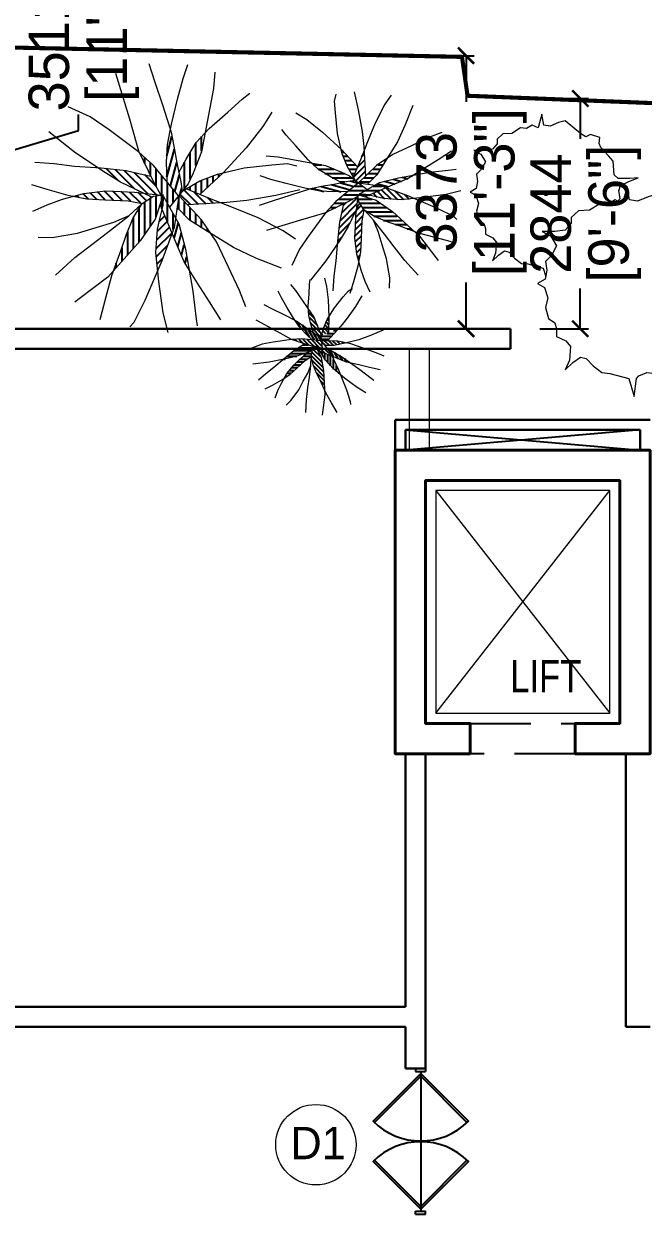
# Model space of a CAD drawing. Header units: millimetres. Extents: x 221017 to 6120115, y -1189702 to 83047459.
# Drawn here: x 3156429 to 3164084, y 64256 to 78960 of the extents above; entities that cross this region are included whole.
import ezdxf

# ---------------------------------------------------------------- set-up
doc = ezdxf.new("R2010")
doc.units = ezdxf.units.MM
doc.header["$LTSCALE"] = 150
doc.header["$MEASUREMENT"] = 0
doc.header["$PDMODE"] = 35
doc.header["$PDSIZE"] = -20
for name, pattern in [('BORDER', [1.75, 0.5, -0.25, 0.5, -0.25, 0, -0.25]), ('DASHED2', [0.375, 0.25, -0.125]), ('HIDDEN', [0.375, 0.25, -0.125]), ('HIDDEN2', [0.1875, 0.125, -0.0625])]:
    doc.linetypes.add(name, pattern=pattern)
doc.layers.get('0').update_dxf_attribs({"linetype": 'CONTINUOUS', "lineweight": 9})
doc.layers.get('DEFPOINTS').update_dxf_attribs({"linetype": 'HIDDEN'})
for name, color, linetype in [('1', 7, 'CONTINUOUS'), ('Above', 63, 'DASHED2'), ('door', 131, 'CONTINUOUS'), ('GLASS PLAN', 160, 'CONTINUOUS'), ('LOW WALL', 40, 'CONTINUOUS'), ('Propoerty Line', 3, 'BORDER'), ('TEXT', 7, 'CONTINUOUS')]:
    doc.layers.add(name, color=color, linetype=linetype)
for name, color, linetype, lineweight in [('DIM', 7, 'CONTINUOUS', 13), ('Door Window Schedule', 173, 'CONTINUOUS', 9), ('illustr-TREE', 113, 'CONTINUOUS', 5), ('line', 251, 'CONTINUOUS', 15), ('new column', 203, 'CONTINUOUS', 40), ('WALL', 7, 'CONTINUOUS', 30)]:
    doc.layers.add(name, color=color, linetype=linetype, lineweight=lineweight)
doc.layers.add('landscape', color=7, linetype='CONTINUOUS', lineweight=18, true_color=0x050505)
doc.styles.get("Standard").update_dxf_attribs({"font": 'GOTHIC.TTF', "width": 0.8})
doc.styles.add('Text Layout', font='GOTHIC.TTF')
doc.dimstyles.new('scale 50mm NEW', dxfattribs={"dimscale": 0, "dimtxt": 500, "dimasz": 200, "dimexe": 100, "dimexo": 100, "dimgap": 100, "dimtad": 0, "dimdec": 0, "dimzin": 1, "dimdsep": 46, "dimtxsty": 'Text Layout', "dimblk": 'ARCHTICK', "dimcen": 0.09, "dimclrd": 256, "dimclre": 256, "dimadec": 0, "dimazin": 0, "dimtfac": 1, "dimtdec": 0, "dimtmove": 1, "dimatfit": 0, "dimfxl": 0, "dimtolj": 1, "dimtzin": 0, "dimarcsym": 0})
pattern_1 = [(225, (231.67938, -468.48623), (0.19887378, -0.19887378), [])]
pattern_2 = [(75, (-634.61243, -298.57266), (-0.36222218, 0.09705714), [])]
pattern_3 = [(90, (-634.61243, -298.57266), (-0.375, 6e-17), [])]
pattern_4 = [(180, (-112.36044, -335.96927), (-3e-17, -0.1875), [])]
pattern_5 = [(135, (-112.36044, -335.96927), (-0.13258252, -0.13258252), [])]
pattern_6 = [(120, (-112.36044, -335.96927), (-0.16237976, -0.09375), [])]
pattern_7 = [(135, (-634.61243, -298.57266), (-0.26516504, -0.26516504), [])]
pattern_8 = [(165, (231.67938, -468.48623), (-0.07279286, -0.27166664), [])]
pattern_9 = [(180, (231.67938, -468.48623), (-1e-16, -0.28125), [])]

# ---------------------------------------------------------------- blocks, each defined once
blk = doc.blocks.new('D72')
at = {"layer": 'door'}
for p, q in [((0, 4.85), (1.5, 4.85)), ((0, -0.15), (0, 4.85)), ((0, 0.37), (0, 4.48)), ((1.5, -0.15), (1.5, 4.85)), ((1.5, 0.94), (1.5, 0.94)), ((2.5, 2.43), (3.44, 2.43)), ((69.5, 2.43), (68.56, 2.43)), ((70.5, 0.94), (70.5, 4.85)), ((72, 4.85), (70.5, 4.85)), ((70.5, -0.15), (70.5, 0.94)), ((70.5, 0.94), (70.5, 0.94)), ((72, -0.15), (72, 4.85)), ((72, 0.37), (72, 4.48)), ((0, -0.15), (1.5, -0.15)), ((72, -0.15), (70.5, -0.15))]:
    blk.add_line(p, q, dxfattribs=at)
at = {"layer": 'door', "linetype": 'HIDDEN2', "ltscale": 10}
blk.add_line((1.5, 2.43), (70.5, 2.43), dxfattribs=at)
at = {"layer": 'door', "ltscale": 10}
for points in [[(26.71, 25.31, 0.007036), (26.06, 25.98), (2.5, 2.43), (3.16, 1.76)], [(45.29, 25.31, -0.007036), (45.94, 25.98), (69.5, 2.43), (68.84, 1.76)], [(26.71, -20.46, -0.007036), (26.06, -21.13), (2.5, 2.43), (3.16, 3.09)], [(45.29, -20.46, 0.007036), (45.94, -21.13), (69.5, 2.43), (68.84, 3.09)]]:
    blk.add_lwpolyline(points, format="xyb", close=True, dxfattribs=at)
for centre, start, end in [((2.5, 2.43), 315, 45), ((69.5, 2.43), 135, 225)]:
    blk.add_arc(centre, 33.31, start, end, dxfattribs=at)
blk = doc.blocks.new('TREE_016')
at = {"layer": 'illustr-TREE'}
for p, q in [((-11407.8, 14147.4), (-11411.5, 14133.9)), ((-11406, 14136.8), (-11407.8, 14147.4)), ((-11384.9, 14140.9), (-11391.4, 14139.2)), ((-11369.8, 14128.6), (-11384.9, 14140.9)), ((-11446.3, 14128), (-11452.2, 14122.8)), ((-11437.6, 14128.6), (-11446.3, 14128)), ((-11428.9, 14133.9), (-11437.6, 14128.6)), ((-11422.9, 14133.3), (-11428.9, 14133.9)), ((-11417.4, 14136.8), (-11422.9, 14133.3)), ((-11411.5, 14133.9), (-11417.4, 14136.8)), ((-11399.6, 14135.7), (-11406, 14136.8)), ((-11391.4, 14139.2), (-11399.6, 14135.7)), ((-11364.3, 14125.1), (-11369.8, 14128.6)), ((-11452.2, 14118.1), (-11456.8, 14112.8)), ((-11452.2, 14122.8), (-11452.2, 14118.1)), ((-11359.8, 14127.5), (-11364.3, 14125.1)), ((-11350.6, 14124.5), (-11359.8, 14127.5)), ((-11351.1, 14118.6), (-11350.6, 14124.5)), ((-11349.7, 14114.5), (-11351.1, 14118.6)), ((-11475.1, 14111.6), (-11468.3, 14108.1)), ((-11465.1, 14111.6), (-11475.1, 14111.6)), ((-11468.3, 14108.1), (-11463.7, 14100.5)), ((-11456.8, 14112.8), (-11465.1, 14111.6)), ((-11341.9, 14106.3), (-11349.7, 14114.5)), ((-11337.3, 14101), (-11341.9, 14106.3)), ((-11467.8, 14092.8), (-11472.4, 14088.1)), ((-11463.7, 14100.5), (-11467.8, 14092.8)), ((-11336.4, 14087.5), (-11337.3, 14101)), ((-11471.5, 14081.1), (-11472.8, 14074.1)), ((-11472.4, 14088.1), (-11471.5, 14081.1)), ((-11332.3, 14084), (-11336.4, 14087.5)), ((-11320.9, 14084), (-11332.3, 14084)), ((-11330, 14077), (-11321.8, 14081.1)), ((-11321.8, 14081.1), (-11312.6, 14084.6)), ((-11312.6, 14084.6), (-11320.9, 14084)), ((-11472.8, 14074.1), (-11478.8, 14070.5)), ((-11478.8, 14070.5), (-11473.3, 14067.6)), ((-11403.7, 14069.4), (-11405.1, 14067.6)), ((-11402.3, 14067.6), (-11403.7, 14069.4)), ((-11331.8, 14071.7), (-11330, 14077)), ((-11330.5, 14064.1), (-11331.8, 14071.7)), ((-11323.5, 14076.2), (-11328.1, 14059.3)), ((-11321.2, 14063), (-11323.5, 14076.2)), ((-11239.2, 14070.3), (-11244.7, 14067)), ((-11235.5, 14069.9), (-11239.2, 14070.3)), ((-11232.1, 14072.1), (-11235.5, 14069.9)), ((-11228.4, 14070.3), (-11232.1, 14072.1)), ((-11226.1, 14078.7), (-11228.4, 14070.3)), ((-11224.9, 14072.1), (-11226.1, 14078.7)), ((-11220.9, 14071.4), (-11224.9, 14072.1)), ((-11215.8, 14073.6), (-11220.9, 14071.4)), ((-11211.8, 14074.7), (-11215.8, 14073.6)), ((-11202.3, 14067), (-11211.8, 14074.7)), ((-11473.3, 14067.6), (-11470.5, 14059.4)), ((-11470.5, 14059.4), (-11472.4, 14051.8)), ((-11405.1, 14067.6), (-11402.3, 14067.6)), ((-11349.8, 14059.3), (-11360.7, 14052.7)), ((-11342.4, 14058.6), (-11349.8, 14059.3)), ((-11335.5, 14063), (-11342.4, 14058.6)), ((-11328.1, 14059.3), (-11335.5, 14063)), ((-11333.1, 14061.2), (-11330.5, 14064.1)), ((-11313.2, 14061.5), (-11321.2, 14063)), ((-11302.9, 14065.9), (-11313.2, 14061.5)), ((-11294.9, 14068.1), (-11302.9, 14065.9)), ((-11276, 14052.7), (-11294.9, 14068.1)), ((-11253.8, 14060.4), (-11256.7, 14057.1)), ((-11250.1, 14066.6), (-11253.8, 14063.3)), ((-11253.8, 14063.3), (-11253.8, 14060.4)), ((-11244.7, 14067), (-11250.1, 14066.6)), ((-11198.9, 14064.8), (-11202.3, 14067)), ((-11196, 14066.2), (-11198.9, 14064.8)), ((-11190.3, 14064.4), (-11196, 14066.2)), ((-11190.6, 14060.7), (-11190.3, 14064.4)), ((-11189.8, 14058.2), (-11190.6, 14060.7)), ((-11184.9, 14053), (-11189.8, 14058.2)), ((-11472.4, 14051.8), (-11470.1, 14042.9)), ((-11371.6, 14052), (-11379, 14045.4)), ((-11379, 14045.4), (-11379, 14039.5)), ((-11360.7, 14052.7), (-11371.6, 14052)), ((-11269.1, 14048.3), (-11276, 14052.7)), ((-11263.4, 14051.3), (-11269.1, 14048.3)), ((-11268.1, 14056.3), (-11263.9, 14054.1)), ((-11261.8, 14056.3), (-11268.1, 14056.3)), ((-11263.9, 14054.1), (-11261.7, 14050.5)), ((-11252, 14047.6), (-11263.4, 14051.3)), ((-11256.7, 14057.1), (-11261.8, 14056.3)), ((-11252.5, 14040.3), (-11252, 14047.6)), ((-11182, 14049.7), (-11184.9, 14053)), ((-11181.5, 14041.3), (-11182, 14049.7)), ((-11470.1, 14042.9), (-11465.1, 14039.4)), ((-11465.1, 14039.4), (-11463.7, 14034.7)), ((-11463.7, 14034.7), (-11463.7, 14028.9)), ((-11379, 14039.5), (-11384.7, 14032.9)), ((-11250.8, 14035.1), (-11252.5, 14040.3)), ((-11241.1, 14024.8), (-11250.8, 14035.1)), ((-11178.9, 14039.1), (-11181.5, 14041.3)), ((-11171.7, 14039.1), (-11178.9, 14039.1)), ((-11178.6, 14031.4), (-11177.5, 14034.7)), ((-11177.5, 14034.7), (-11172.3, 14037.3)), ((-11172.3, 14037.3), (-11166.6, 14039.5)), ((-11166.6, 14039.5), (-11171.7, 14039.1)), ((-11463.7, 14028.9), (-11456.4, 14025.3)), ((-11456.4, 14025.3), (-11452.7, 14020.6)), ((-11407.6, 14031.5), (-11399, 14027)), ((-11395, 14031.5), (-11407.6, 14031.5)), ((-11399, 14027), (-11393.3, 14017.5)), ((-11384.7, 14032.9), (-11395, 14031.5)), ((-11235.4, 14018.2), (-11241.1, 14024.8)), ((-11223.5, 14029.9), (-11224.4, 14028.8)), ((-11224.4, 14028.8), (-11222.7, 14028.8)), ((-11222.7, 14028.8), (-11223.5, 14029.9)), ((-11180.9, 14015.3), (-11179.7, 14024.4)), ((-11179.7, 14024.4), (-11177.7, 14026.6)), ((-11177.7, 14026.6), (-11178.6, 14031.4)), ((-11452.7, 14020.6), (-11453.6, 14010.1)), ((-11450.9, 14008.3), (-11444.9, 14012.4)), ((-11444.9, 14012.4), (-11440.3, 14011.3)), ((-11440.3, 14011.3), (-11434.8, 14005.4)), ((-11393.3, 14017.5), (-11398.5, 14008)), ((-11234.2, 14001.4), (-11235.4, 14018.2)), ((-11182.3, 14009.4), (-11180.6, 14012.7)), ((-11179.5, 14013.4), (-11180.9, 14015.3)), ((-11180.6, 14012.7), (-11179.5, 14013.4)), ((-11453.6, 14010.1), (-11456.8, 14002.5)), ((-11456.8, 14002.5), (-11450.9, 14008.3)), ((-11434.8, 14005.4), (-11428, 14000.1)), ((-11428, 14000.1), (-11421.6, 13999.5)), ((-11421.6, 13999.5), (-11406.5, 13995.4)), ((-11398.5, 14008), (-11404.2, 14002.1)), ((-11404.2, 14002.1), (-11403, 13993.3)), ((-11229.1, 13997), (-11234.2, 14001.4)), ((-11194.9, 13995.1), (-11190.6, 13999.1)), ((-11190.6, 13999.1), (-11190.3, 14002.1)), ((-11190.3, 14002.1), (-11188.9, 14002.8)), ((-11188.9, 14002.8), (-11183.7, 14001.7)), ((-11188, 14006.8), (-11183.7, 14007.6)), ((-11183.7, 14001.7), (-11188, 14006.8)), ((-11183.7, 14007.6), (-11182.3, 14009.4)), ((-11406.5, 13995.4), (-11404, 13987)), ((-11403, 13993.3), (-11404.7, 13984.5)), ((-11214.8, 13997), (-11229.1, 13997)), ((-11228.5, 13981.6), (-11226.2, 13988.2)), ((-11226.2, 13988.2), (-11215.9, 13993.3)), ((-11220.4, 13985.2), (-11216.4, 13986.7)), ((-11216.4, 13986.7), (-11212.1, 13986.3)), ((-11215.9, 13993.3), (-11204.5, 13997.7)), ((-11204.5, 13997.7), (-11214.8, 13997)), ((-11212.1, 13986.3), (-11205.8, 13988.1)), ((-11205.8, 13988.1), (-11202.1, 13991.1)), ((-11202.1, 13991.1), (-11197.2, 13991.8)), ((-11197.2, 13991.8), (-11194.9, 13995.1)), ((-11404.7, 13984.5), (-11412.2, 13980.1)), ((-11412.2, 13980.1), (-11405.3, 13976.4)), ((-11405.3, 13976.4), (-11401.9, 13966.2)), ((-11226.8, 13972), (-11228.5, 13981.6)), ((-11227.5, 13984.3), (-11225.2, 13983.7)), ((-11225.2, 13983.7), (-11222.7, 13974.9)), ((-11222.7, 13974.9), (-11221.5, 13983.7)), ((-11221.5, 13983.7), (-11220.4, 13985.2)), ((-11401.9, 13966.2), (-11404.2, 13956.6)), ((-11233.1, 13949.3), (-11230.8, 13967.6)), ((-11230.8, 13967.6), (-11226.8, 13972)), ((-11404.2, 13956.6), (-11401.3, 13945.6)), ((-11401.3, 13945.6), (-11395, 13941.2)), ((-11395, 13941.2), (-11393.3, 13935.4)), ((-11236, 13937.6), (-11232.5, 13944.2)), ((-11230.2, 13945.6), (-11233.1, 13949.3)), ((-11232.5, 13944.2), (-11230.2, 13945.6)), ((-11393.3, 13935.4), (-11393.3, 13928)), ((-11393.3, 13928), (-11384.1, 13923.6)), ((-11247.4, 13932.4), (-11238.8, 13933.9)), ((-11238.8, 13922.2), (-11247.4, 13932.4)), ((-11238.8, 13933.9), (-11236, 13937.6)), ((-11384.1, 13923.6), (-11379.6, 13917.8)), ((-11379.6, 13917.8), (-11380.7, 13904.5)), ((-11261.1, 13908.9), (-11252.5, 13917)), ((-11252.5, 13917), (-11252, 13922.9)), ((-11252, 13922.9), (-11249.1, 13924.4)), ((-11249.1, 13924.4), (-11238.8, 13922.2)), ((-11380.7, 13904.5), (-11384.7, 13895)), ((-11377.3, 13902.3), (-11369.8, 13907.5)), ((-11369.8, 13907.5), (-11364.1, 13906)), ((-11364.1, 13906), (-11357.3, 13898.7)), ((-11265.7, 13902.3), (-11261.1, 13908.9)), ((-11384.7, 13895), (-11377.3, 13902.3)), ((-11357.3, 13898.7), (-11348.7, 13892.1)), ((-11295.5, 13891.3), (-11282.9, 13895)), ((-11282.9, 13895), (-11275.4, 13900.9)), ((-11275.4, 13900.9), (-11265.7, 13902.3)), ((-11348.7, 13892.1), (-11340.7, 13891.3)), ((-11340.7, 13891.3), (-11321.8, 13886.2)), ((-11321.8, 13886.2), (-11316.6, 13868.6)), ((-11316.6, 13868.6), (-11314.3, 13886.2)), ((-11314.3, 13886.2), (-11312.1, 13889.1)), ((-11312.1, 13889.1), (-11304, 13892.1)), ((-11304, 13892.1), (-11295.5, 13891.3))]:
    blk.add_line(p, q, dxfattribs=at)
blk = doc.blocks.new('10')
at = {"layer": '1'}
h = blk.add_hatch(dxfattribs=at)
h.set_pattern_fill('ANSI31', color=256, scale=3, angle=30, style=0)
h.set_pattern_definition(pattern_2)
h.paths.add_polyline_path([(-5.92, 4.433), (-6.114, 5.535), (-6.309, 6.465), (-6.358, 6.62), (-6.547, 5.643), (-6.612, 4.476), (-6.564, 3.18), (-5.807, 2.263), (-5.553, 2.585), (-5.573, 2.573), (-5.66, 3.179)])
h = blk.add_hatch(dxfattribs=at)
h.set_pattern_fill('ANSI31', color=256, scale=3, angle=45, style=0)
h.set_pattern_definition(pattern_3)
h.paths.add_polyline_path([(-5.79, 3.806), (-5.66, 3.179), (-5.573, 2.573), (-5.553, 2.585), (-5.184, 3.05), (-4.86, 3.763), (-4.297, 5.168), (-4.066, 6.41), (-4.643, 5.773), (-5.314, 4.671)])
h = blk.add_hatch(dxfattribs=at)
h.set_pattern_fill('ANSI31', color=256, scale=3, angle=45, style=0)
h.set_pattern_definition(pattern_3)
h.paths.add_polyline_path([(-6.976, 2.304), (-6.964, 2.303), (-6.825, 2.322), (-7.029, 1.695), (-6.89, 1.365), (-6.825, 1.63), (-6.804, 2.214), (-6.404, 1.509), (-5.807, 2.263), (-7.455, 4.26), (-8.394, 5.116), (-7.477, 3.223)])
h = blk.add_hatch(dxfattribs=at)
h.set_pattern_fill('ANSI31', color=256, scale=2.25, angle=135, style=0)
h.set_pattern_definition(pattern_9)
h.paths.add_polyline_path([(5.706, 3.494), (5.986, 4.171), (4.916, 5.323), (4.913, 5.326), (4.981, 5.031), (5.322, 4.171)])
h = blk.add_hatch(dxfattribs=at)
h.set_pattern_fill('ANSI31', color=256, scale=2.25, angle=180, style=0)
h.set_pattern_definition(pattern_1)
h.paths.add_polyline_path([(6.407, 5.212), (6.181, 4.641), (5.706, 3.494), (5.811, 3.309), (6.04, 3.127), (6.499, 3.558)])
h = blk.add_hatch(dxfattribs=at)
h.set_pattern_fill('ANSI31', color=256, scale=2.25, angle=135, style=0)
h.set_pattern_definition(pattern_9)
h.paths.add_polyline_path([(6.04, 3.127), (6.636, 3.037), (7.25, 3.652), (7.866, 4.625), (7.92, 4.711), (7.24, 4.252)])
h = blk.add_hatch(dxfattribs=at)
h.set_pattern_fill('ANSI31', color=256, scale=3, angle=90, style=0)
h.set_pattern_definition(pattern_7)
h.paths.add_polyline_path([(-6.976, 2.304), (-7.477, 3.223), (-7.639, 3.558), (-8.062, 3.643), (-9.274, 3.924), (-10.917, 4.097), (-11.156, 4.114), (-10.809, 3.88), (-9.641, 3.167), (-8.094, 2.429)])
h = blk.add_hatch(dxfattribs=at)
h.set_pattern_fill('ANSI31', color=256, scale=2.25, angle=135, style=0)
h.set_pattern_definition(pattern_9)
h.paths.add_polyline_path([(4.895, 3.131), (5.365, 3.228), (5.82, 3.293), (5.811, 3.309), (5.463, 3.585), (4.928, 3.828), (3.874, 4.25), (2.943, 4.424), (3.42, 3.991), (4.247, 3.488)])
h = blk.add_hatch(dxfattribs=at)
h.set_pattern_fill('ANSI31', color=256, scale=3, angle=45, style=0)
h.set_pattern_definition(pattern_3)
h.paths.add_polyline_path([(-5.306, 2.725), (-4.403, 2.352), (-2.867, 3.778), (-2.863, 3.783), (-3.257, 3.692), (-4.403, 3.238)])
h = blk.add_hatch(dxfattribs=at)
h.set_pattern_fill('ANSI31', color=256, scale=2.25, angle=120, style=0)
h.set_pattern_definition(pattern_8)
h.paths.add_polyline_path([(4.425, 3.033), (3.599, 2.887), (2.902, 2.741), (2.785, 2.705), (3.517, 2.563), (4.393, 2.514), (5.365, 2.55), (6.053, 3.118), (5.811, 3.309), (5.82, 3.293), (5.365, 3.228)])
h = blk.add_hatch(dxfattribs=at)
h.set_pattern_fill('ANSI31', color=256, scale=2.25, angle=120, style=0)
h.set_pattern_definition(pattern_8)
h.paths.add_polyline_path([(7.435, 3.133), (7.134, 2.962), (7.613, 2.89), (7.882, 2.792), (8.424, 3.019), (9.315, 3.392), (9.693, 3.631), (8.683, 3.457)])
h = blk.add_hatch(dxfattribs=at)
h.set_pattern_fill('ANSI31', color=256, scale=3, angle=90, style=0)
h.set_pattern_definition(pattern_7)
h.paths.add_polyline_path([(-8.209, 1.76), (-7.565, 2.176), (-8.094, 2.429), (-8.711, 2.497), (-9.641, 2.54), (-10.636, 2.584), (-12.064, 2.405), (-12.736, 2.232), (-11.869, 2.065), (-10.679, 2), (-9.144, 1.935)])
h = blk.add_hatch(dxfattribs=at)
h.set_pattern_fill('ANSI31', color=256, scale=3, angle=90, style=0)
h.set_pattern_definition(pattern_7)
h.paths.add_polyline_path([(-3.014, 1.79), (-3.776, 2.092), (-5.306, 2.725), (-5.553, 2.585), (-5.794, 2.28), (-5.221, 1.668)])
h = blk.add_hatch(dxfattribs=at)
h.set_pattern_fill('ANSI31', color=256, scale=2.25, angle=135, style=0)
h.set_pattern_definition(pattern_9)
h.paths.add_polyline_path([(6.022, 2.241), (6.022, 2.25), (6.009, 2.354), (6.478, 2.202), (6.726, 2.306), (6.527, 2.354), (6.09, 2.37), (6.618, 2.67), (6.053, 3.118), (4.555, 1.882), (3.913, 1.178), (5.333, 1.866)])
h = blk.add_hatch(dxfattribs=at)
h.set_pattern_fill('ANSI31', color=256, scale=2.25, angle=135, style=0)
h.set_pattern_definition(pattern_9)
h.paths.add_polyline_path([(7.999, 0.524), (8.73, 0.28), (9.761, -0.105), (8.278, 1.219), (7.208, 1.965), (6.009, 2.354), (6.073, 1.868), (6.43, 1.316), (7.147, 0.872)])
h = blk.add_hatch(dxfattribs=at)
h.set_pattern_fill('ANSI31', color=256, scale=2.25, angle=135, style=0)
h.set_pattern_definition(pattern_9)
h.paths.add_polyline_path([(7.882, 2.792), (7.613, 2.89), (7.134, 2.962), (6.09, 2.37), (6.527, 2.354), (6.726, 2.306)])
h = blk.add_hatch(dxfattribs=at)
h.set_pattern_fill('ANSI31', color=256, scale=2.25, angle=90, style=0)
h.set_pattern_definition([(135, (231.67938, -468.48623), (-0.19887378, -0.19887378), [])])
h.paths.add_polyline_path([(7.882, 2.792), (6.726, 2.306), (7.127, 2.208), (7.694, 2.078), (8.861, 1.997), (9.737, 2.087), (9.267, 2.289)])
h = blk.add_hatch(dxfattribs=at)
h.set_pattern_fill('ANSI31', color=256, scale=3, angle=45, style=0)
h.set_pattern_definition(pattern_3)
h.paths.add_polyline_path([(-9.266, -0.333), (-9.591, -1.307), (-10.104, -2.681), (-8.339, -0.704), (-7.344, 0.722), (-6.825, 2.322), (-7.474, 2.235), (-8.209, 1.76), (-8.802, 0.804)])
h = blk.add_hatch(dxfattribs=at)
h.set_pattern_fill('ANSI31', color=256, scale=3, angle=45, style=0)
h.set_pattern_definition(pattern_3)
h.paths.add_polyline_path([(-6.242, -0.177), (-6.111, 0.182), (-6.015, 0.822), (-6.804, 2.214), (-6.825, 1.63), (-6.89, 1.365)])
h = blk.add_hatch(dxfattribs=at)
h.set_pattern_fill('ANSI31', color=256, scale=3, angle=45, style=0)
h.set_pattern_definition(pattern_3)
h.paths.add_polyline_path([(-5.794, 2.28), (-5.914, 1.485), (-5.095, 0.666), (-3.797, -0.155), (-3.683, -0.227), (-4.295, 0.679)])
h = blk.add_hatch(dxfattribs=at)
h.set_pattern_fill('ANSI31', color=256, scale=2.25, angle=180, style=0)
h.set_pattern_definition(pattern_1)
h.paths.add_polyline_path([(6.022, 2.241), (5.333, 1.866), (5.081, 1.744), (5.018, 1.426), (4.807, 0.518), (4.677, -0.715), (4.664, -0.894), (4.84, -0.634), (5.375, 0.242), (5.928, 1.403)])
h = blk.add_hatch(dxfattribs=at)
h.set_pattern_fill('ANSI31', color=256, scale=2.25, angle=180, style=0)
h.set_pattern_definition(pattern_1)
h.paths.add_polyline_path([(6.43, 1.316), (6.118, 1.799), (5.928, 1.403), (5.877, 0.94), (5.845, 0.242), (5.812, -0.504), (5.946, -1.575), (6.076, -2.079), (6.201, -1.429), (6.25, -0.536), (6.298, 0.615)])
h = blk.add_hatch(dxfattribs=at)
h.set_pattern_fill('ANSI31', color=256, scale=3, style=0)
h.set_pattern_definition([(45, (-634.61243, -298.57266), (-0.26516504, 0.26516504), [])])
h.paths.add_polyline_path([(-6.242, -0.177), (-6.89, 1.365), (-7.02, 0.831), (-7.193, 0.074), (-7.301, -1.482), (-7.181, -2.65), (-6.912, -2.022)])
h = blk.add_hatch(dxfattribs=at)
h.set_pattern_fill('ANSI31', color=256, scale=3, angle=30, style=0)
h.set_pattern_definition(pattern_2)
h.paths.add_polyline_path([(-5.787, 0.42), (-6.015, 0.822), (-6.111, 0.182), (-6.242, -0.177), (-5.938, -0.898), (-5.441, -2.087), (-5.123, -2.591), (-5.354, -1.244)])
h = blk.add_hatch(dxfattribs=at)
h.set_pattern_fill('ANSI31', color=256, scale=1.5, angle=90, style=0)
h.set_pattern_definition(pattern_5)
h.paths.add_polyline_path([(3.055, -6.74), (3.322, -6.916), (3.567, -7.099), (3.571, -7.088), (3.536, -6.793), (3.399, -6.426), (3.101, -5.731), (2.744, -5.21), (2.765, -5.639), (2.917, -6.266)])
h = blk.add_hatch(dxfattribs=at)
h.set_pattern_fill('ANSI31', color=256, scale=1.5, angle=75, style=0)
h.set_pattern_definition(pattern_6)
h.paths.add_polyline_path([(2.787, -6.564), (2.329, -6.243), (1.932, -5.983), (1.859, -5.946), (2.138, -6.358), (2.527, -6.794), (3.003, -7.235), (3.594, -7.292), (3.571, -7.088), (3.567, -7.099), (3.322, -6.916)])
h = blk.add_hatch(dxfattribs=at)
h.set_pattern_fill('ANSI31', color=256, scale=1.5, angle=90, style=0)
h.set_pattern_definition(pattern_5)
h.paths.add_polyline_path([(3.608, -6.951), (4.059, -6.764), (4.098, -5.717), (4.098, -5.713), (3.991, -5.885), (3.746, -6.451)])
h = blk.add_hatch(dxfattribs=at)
h.set_pattern_fill('ANSI31', color=256, scale=1.5, angle=135, style=0)
h.set_pattern_definition(pattern_4)
h.paths.add_polyline_path([(4.749, -6.471), (4.373, -6.634), (3.608, -6.951), (3.571, -7.088), (3.593, -7.281), (4.012, -7.295)])
h = blk.add_hatch(dxfattribs=at)
h.set_pattern_fill('ANSI31', color=256, scale=1.5, angle=135, style=0)
h.set_pattern_definition(pattern_4)
h.paths.add_polyline_path([(3.167, -7.69), (2.665, -7.543), (2.489, -7.481), (2.309, -7.601), (1.782, -7.93), (1.139, -8.45), (1.049, -8.528), (1.254, -8.488), (1.919, -8.327), (2.727, -8.041)])
h = blk.add_hatch(dxfattribs=at)
h.set_pattern_fill('ANSI31', color=256, scale=1.5, angle=90, style=0)
h.set_pattern_definition(pattern_5)
h.paths.add_polyline_path([(3.167, -7.69), (3.171, -7.687), (3.214, -7.631), (3.363, -7.924), (3.529, -7.992), (3.458, -7.875), (3.259, -7.661), (3.65, -7.769), (3.594, -7.292), (2.306, -7.168), (1.671, -7.197), (2.665, -7.543)])
h = blk.add_hatch(dxfattribs=at)
h.set_pattern_fill('ANSI31', color=256, scale=1.5, angle=90, style=0)
h.set_pattern_definition(pattern_5)
h.paths.add_polyline_path([(3.289, -9.432), (3.519, -9.892), (3.823, -10.559), (3.748, -9.236), (3.596, -8.38), (3.214, -7.631), (3.015, -7.891), (2.923, -8.319), (3.051, -8.866)])
h = blk.add_hatch(dxfattribs=at)
h.set_pattern_fill('ANSI31', color=256, scale=1.5, angle=90, style=0)
h.set_pattern_definition(pattern_5)
h.paths.add_polyline_path([(4.303, -8.308), (4.222, -8.135), (4.031, -7.874), (3.259, -7.661), (3.458, -7.875), (3.529, -7.992)])
h = blk.add_hatch(dxfattribs=at)
h.set_pattern_fill('ANSI31', color=256, scale=1.5, angle=90, style=0)
h.set_pattern_definition(pattern_5)
h.paths.add_polyline_path([(3.593, -7.281), (3.832, -7.605), (4.411, -7.605), (5.16, -7.436), (5.226, -7.421), (4.689, -7.317)])
h = blk.add_hatch(dxfattribs=at)
h.set_pattern_fill('ANSI31', color=256, scale=1.5, angle=135, style=0)
h.set_pattern_definition(pattern_4)
h.paths.add_polyline_path([(2.923, -8.319), (3.003, -7.944), (2.727, -8.041), (2.485, -8.235), (2.141, -8.549), (1.774, -8.886), (1.332, -9.453), (1.156, -9.752), (1.521, -9.505), (1.965, -9.107), (2.531, -8.587)])
h = blk.add_hatch(dxfattribs=at)
h.set_pattern_fill('ANSI31', color=256, scale=1.5, angle=45, style=0)
h.set_pattern_definition([(90, (-112.36044, -335.96927), (-0.1875, 3e-17), [])])
h.paths.add_polyline_path([(4.303, -8.308), (3.529, -7.992), (3.672, -8.227), (3.878, -8.555), (4.39, -9.144), (4.845, -9.514), (4.719, -9.197)])
h = blk.add_hatch(dxfattribs=at)
h.set_pattern_fill('ANSI31', color=256, scale=1.5, angle=75, style=0)
h.set_pattern_definition(pattern_6)
h.paths.add_polyline_path([(4.253, -7.936), (4.031, -7.874), (4.222, -8.135), (4.303, -8.308), (4.666, -8.456), (5.262, -8.7), (5.553, -8.766), (4.994, -8.371)])
at = {"color": 7, "lineweight": 5}
for points in [[(-7.78, 10.982), (-7.39, 9.814), (-6.85, 8.194), (-6.309, 6.465), (-6.114, 5.535), (-5.92, 4.433), (-5.66, 3.179), (-5.573, 2.573)], [(-9.964, 10.333), (-9.056, 7.329), (-8.45, 5.233), (-7.477, 3.223), (-6.976, 2.304)], [(-6.564, 3.18), (-6.612, 4.476), (-6.547, 5.643), (-6.287, 6.983), (-5.876, 8.626), (-5.509, 9.987), (-5.206, 10.917)], [(-3.432, 10.398), (-3.519, 9.339), (-4.297, 5.168), (-4.86, 3.763), (-5.184, 3.05), (-6.404, 1.509)], [(-5.79, 3.806), (-5.314, 4.671), (-4.643, 5.773), (-3.8, 6.702), (-2.567, 7.783), (-1.615, 8.626), (-1.118, 9.015)], [(5.82, 3.293), (5.322, 4.171), (4.981, 5.031), (4.673, 6.361), (4.527, 7.723), (4.462, 8.502), (4.576, 8.956)], [(8.191, 8.891), (7.785, 8.291), (7.137, 7.042), (6.651, 5.825), (6.181, 4.641), (5.706, 3.494)], [(5.759, 9.102), (6.035, 7.918), (6.278, 6.491), (6.391, 5.501), (6.499, 3.558)], [(-5.807, 2.263), (-7.455, 4.26), (-8.45, 5.168), (-10.397, 6.616), (-11.63, 7.459), (-13.079, 8.129)], [(9.633, 8.21), (9.131, 6.928), (8.612, 5.825), (7.866, 4.625), (7.25, 3.652), (6.636, 3.037)], [(0.334, 7.776), (-0.25, 6.826), (-1.353, 5.421), (-2.867, 3.778), (-4.403, 2.352)], [(1.918, 7.723), (2.631, 7.285), (3.684, 6.458), (4.916, 5.323), (5.986, 4.171)], [(-7.565, 2.176), (-9.641, 3.167), (-10.809, 3.88), (-12.669, 5.134), (-14.357, 6.481)], [(4.895, 3.131), (4.247, 3.488), (3.42, 3.991), (2.723, 4.623), (1.913, 5.548), (1.281, 6.262), (0.989, 6.635)], [(11.536, 6.442), (10.726, 6.134), (9.575, 5.582), (8.32, 4.981), (7.24, 4.252), (6.04, 3.127), (7.613, 2.89), (9.267, 2.289), (11.228, 1.446), (12.314, 0.911), (12.532, 0.706)], [(-0.049, 4.899), (0.746, 4.834), (3.874, 4.25), (4.928, 3.828), (5.463, 3.585), (6.618, 2.67)], [(12.184, 5.209), (11.293, 4.642), (10.369, 4.058), (9.315, 3.392), (8.424, 3.019), (6.478, 2.202)], [(-15.286, 4.486), (-14.01, 4.399), (-12.669, 4.226), (-10.917, 4.097), (-9.274, 3.924), (-8.062, 3.643), (-7.63, 3.556)], [(-5.573, 2.573), (-4.403, 3.238), (-3.257, 3.692), (-1.483, 4.102), (0.334, 4.297), (1.372, 4.383), (1.977, 4.232)], [(12.8, 2.598), (11.828, 2.354), (10.288, 2.143), (8.861, 1.997), (7.694, 2.078), (7.127, 2.208), (6.527, 2.354), (6.09, 2.37), (7.435, 3.133), (8.683, 3.457), (10.758, 3.814), (12.152, 3.976), (12.476, 4.025)], [(-0.486, 1.638), (0.389, 1.93), (1.605, 2.336), (2.902, 2.741), (3.599, 2.887), (4.425, 3.033), (5.365, 3.228), (5.82, 3.293)], [(5.365, 2.55), (4.393, 2.514), (3.517, 2.563), (2.512, 2.758), (1.281, 3.066), (0.259, 3.342), (-0.438, 3.569)], [(-15.503, 3.016), (-14.486, 2.692), (-13.102, 2.303), (-11.869, 2.065), (-10.679, 2), (-9.144, 1.935), (-8.209, 1.76)], [(-15.416, 1.244), (-14.464, 1.676), (-13.47, 2.043), (-12.064, 2.405), (-10.636, 2.584), (-9.641, 2.54), (-8.711, 2.497), (-6.964, 2.303)], [(1.891, -0.588), (1.091, -0.047), (-0.575, 0.817), (-2.197, 1.466), (-3.776, 2.092), (-5.306, 2.725)], [(2.172, 2.654), (0.593, 2.287), (-1.31, 1.963), (-2.629, 1.811), (-5.221, 1.668)], [(6.053, 3.118), (4.555, 1.882), (3.874, 1.136), (2.788, -0.324), (2.156, -1.249), (1.653, -2.336)], [(12.168, -0.76), (11.098, -0.485), (9.996, -0.193), (8.73, 0.28), (7.999, 0.524), (7.147, 0.872), (6.43, 1.316), (6.073, 1.868), (6.009, 2.354), (7.208, 1.965), (8.278, 1.219), (10.077, -0.387), (11.147, -1.799), (11.309, -2.009)], [(-13.919, -2.973), (-12.643, -1.806), (-11.432, -0.877), (-10.307, -0.012), (-9.096, 0.939), (-8.222, 1.745)], [(-10.978, -5.891), (-10.61, -4.465), (-10.221, -2.995), (-9.591, -1.307), (-9.266, -0.333), (-8.802, 0.804), (-8.209, 1.76), (-7.474, 2.235), (-6.825, 2.322), (-7.344, 0.722), (-8.339, -0.704), (-10.48, -3.103), (-12.362, -4.529), (-12.643, -4.746)], [(-1.375, -5.048), (-1.786, -3.968), (-2.521, -2.433), (-3.323, -0.76), (-4.295, 0.679), (-5.794, 2.28), (-6.111, 0.182), (-6.912, -2.022), (-8.036, -4.638), (-8.75, -6.086), (-9.023, -6.376)], [(-6.501, -6.734), (-6.825, -5.437), (-7.106, -3.384), (-7.301, -1.482), (-7.193, 0.074), (-7.02, 0.831), (-6.825, 1.63), (-6.804, 2.214), (-5.787, 0.42), (-5.354, -1.244), (-4.879, -4.011), (-4.662, -5.869), (-4.597, -6.302)], [(-3.018, -5.913), (-3.775, -4.724), (-4.554, -3.492), (-5.441, -2.087), (-5.938, -0.898), (-7.029, 1.695)], [(0, 0), (2.253, 0.681), (3.825, 1.136), (5.333, 1.866), (6.022, 2.241)], [(6.118, 1.799), (5.375, 0.242), (4.84, -0.634), (3.899, -2.029), (2.889, -3.295)], [(4.386, -3.992), (4.451, -3.035), (4.58, -2.029), (4.677, -0.715), (4.807, 0.518), (5.018, 1.426), (5.083, 1.751)], [(6.817, -4.089), (6.493, -3.375), (6.217, -2.629), (5.946, -1.575), (5.812, -0.504), (5.845, 0.242), (5.877, 0.94), (6.022, 2.25)], [(-15.07, -0.464), (-14.14, -0.485), (-12.475, -0.204), (-11.242, 0.185), (-10.074, 0.53), (-9.075, 0.958)], [(0.983, -2.511), (-0.726, -1.841), (-2.197, -1.15), (-3.797, -0.155), (-5.095, 0.666), (-5.914, 1.485)], [(5.488, -4.154), (5.731, -3.391), (6.023, -2.353), (6.201, -1.429), (6.25, -0.536), (6.298, 0.615), (6.43, 1.316)], [(9.98, -2.966), (9.105, -2.009), (8.408, -1.101), (7.759, -0.257), (7.046, 0.651), (6.441, 1.307)], [(8.098, -3.829), (8.114, -3.132), (7.903, -1.883), (7.611, -0.958), (7.352, -0.082), (7.031, 0.667)], [(1.558, -3.576), (1.902, -3.981), (3.101, -5.731), (3.399, -6.426), (3.536, -6.793), (3.65, -7.769)], [(3.055, -6.74), (2.917, -6.266), (2.765, -5.639), (2.735, -5.012), (2.788, -4.194), (2.827, -3.56), (2.865, -3.247)], [(3.567, -7.099), (3.746, -6.451), (3.991, -5.885), (4.473, -5.113), (5.046, -4.401), (5.383, -4.004), (5.65, -3.843)], [(3.816, -3.171), (3.946, -3.714), (4.053, -4.601), (4.098, -5.717), (4.059, -6.764)], [(3.003, -7.235), (2.527, -6.794), (2.138, -6.358), (1.756, -5.792), (1.32, -5.066), (0.969, -4.455), (0.747, -4.019)], [(6.277, -4.332), (5.849, -5.02), (5.29, -5.808), (4.877, -6.328), (4.012, -7.295)], [(-0.186, -4.906), (0.365, -5.181), (1.129, -5.563), (1.932, -5.983), (2.329, -6.243), (2.787, -6.564), (3.322, -6.916), (3.567, -7.099)], [(-0.729, -5.908), (0.655, -6.649), (1.61, -7.176), (2.665, -7.543), (3.167, -7.69)], [(7.683, -6.579), (6.842, -6.946), (6.077, -7.222), (5.16, -7.436), (4.411, -7.605), (3.832, -7.605)], [(3.594, -7.292), (2.306, -7.168), (1.633, -7.199), (0.433, -7.375), (-0.301, -7.513), (-1.05, -7.789)], [(-0.543, -9.857), (-0.061, -9.437), (0.474, -9.024), (1.139, -8.45), (1.782, -7.93), (2.309, -7.601), (2.493, -7.479)], [(0.557, -11.049), (0.741, -10.56), (0.963, -10.078), (1.332, -9.453), (1.774, -8.886), (2.141, -8.549), (2.485, -8.235), (3.171, -7.687)], [(4.649, -12.003), (4.275, -11.368), (3.893, -10.711), (3.519, -9.892), (3.289, -9.432), (3.051, -8.866), (2.923, -8.319), (3.015, -7.891), (3.214, -7.631), (3.596, -8.38), (3.748, -9.236), (3.839, -10.841), (3.678, -12.011), (3.655, -12.186)], [(6.53, -10.718), (5.957, -10.374), (5.132, -9.747), (4.39, -9.144), (3.878, -8.555), (3.672, -8.227), (3.458, -7.875), (3.259, -7.661), (4.253, -7.936), (4.994, -8.371), (6.141, -9.181), (6.874, -9.762), (7.05, -9.892)], [(7.746, -8.309), (7.219, -8.073), (6.416, -7.79), (5.542, -7.482), (4.689, -7.317), (3.593, -7.281), (4.222, -8.135), (4.719, -9.197), (5.246, -10.519), (5.505, -11.284), (5.512, -11.483)], [(3.003, -7.944), (1.919, -8.327), (1.254, -8.488), (0.153, -8.703), (-0.92, -8.823)], [(-0.1, -10.453), (0.374, -10.208), (1.001, -9.857), (1.521, -9.505), (1.965, -9.107), (2.531, -8.587), (2.923, -8.319)], [(2.578, -12.011), (2.616, -11.147), (2.716, -10.39), (2.808, -9.687), (2.9, -8.923), (2.924, -8.328)], [(7.471, -9.196), (6.783, -9.044), (6.072, -8.883), (5.262, -8.7), (4.666, -8.456), (3.363, -7.924)], [(1.283, -11.531), (1.62, -11.209), (2.109, -10.521), (2.408, -9.948), (2.698, -9.413), (2.9, -8.908)]]:
    blk.add_lwpolyline(points, dxfattribs=at)
blk = doc.blocks.new('_ARCHTICK')
at = {"color": 0, "linetype": 'ByBlock', "const_width": 0.15}
blk.add_lwpolyline([(-0.5, -0.5), (0.5, 0.5)], dxfattribs=at)
blk = doc.blocks.new('*D220')
at = {"layer": 'DEFPOINTS', "color": 0, "ltscale": 0.5, "transparency": 16777216}
for p in [(3153964, 78704), (3154795, 78704), (3153945, 75193)]:
    blk.add_point(p, dxfattribs=at)
at = {"layer": 'DIM', "lineweight": -2, "ltscale": 0.5, "transparency": 16777216}
for p, q in [((3154795, 78704), (3154795, 78904)), ((3154295, 78704), (3154895, 78704)), ((3154795, 75193), (3154795, 78704)), ((3154795, 75193), (3154795, 78704)), ((3157105, 77641), (3157105, 77841)), ((3154795, 76949), (3157105, 77641)), ((3154295, 75193), (3154895, 75193)), ((3154795, 75193), (3154795, 74993))]:
    blk.add_line(p, q, dxfattribs=at)
at = {"layer": 'DIM', "lineweight": -2, "ltscale": 0.5, "transparency": 16777216, "xscale": 200, "yscale": 200, "zscale": 200}
for p, rotation in [((3154795, 78704), 270), ((3154795, 75193), 90)]:
    blk.add_blockref('_ARCHTICK', p, dxfattribs=dict(at, rotation=rotation))
at = {"layer": 'DIM', "color": 0, "ltscale": 0.5, "transparency": 16777216, "char_height": 500, "attachment_point": 5, "rotation": 90, "style": 'Text Layout'}
for s, insert in [('\\A1;[11\'-8 1/2"]', (3157529, 79592)), ('\\A1;3511', (3156742, 78621))]:
    blk.add_mtext(s, dxfattribs=dict(at, insert=insert))
blk = doc.blocks.new('*D221')
at = {"layer": 'DEFPOINTS', "color": 0, "ltscale": 0.5, "transparency": 16777216}
for p in [(3161145, 78566), (3161895, 78566), (3161145, 75193)]:
    blk.add_point(p, dxfattribs=at)
at = {"layer": 'DIM', "lineweight": -2, "ltscale": 0.5, "transparency": 16777216}
for p, q in [((3161395, 78566), (3161995, 78566)), ((3161895, 78566), (3161895, 77996)), ((3161895, 75193), (3161895, 75763)), ((3161395, 75193), (3161995, 75193))]:
    blk.add_line(p, q, dxfattribs=at)
at = {"layer": 'DIM', "lineweight": -2, "ltscale": 0.5, "transparency": 16777216, "xscale": 200, "yscale": 200, "zscale": 200}
for p, rotation in [((3161895, 78566), 90), ((3161895, 75193), 270)]:
    blk.add_blockref('_ARCHTICK', p, dxfattribs=dict(at, rotation=rotation))
at = {"layer": 'DIM', "color": 0, "ltscale": 0.5, "transparency": 16777216, "char_height": 500, "attachment_point": 5, "rotation": 90, "style": 'Text Layout'}
for s, insert in [('\\A1;[11\'-3"]', (3162319, 76879)), ('\\A1;3373', (3161532, 76879))]:
    blk.add_mtext(s, dxfattribs=dict(at, insert=insert))
blk = doc.blocks.new('*D222')
at = {"layer": 'DEFPOINTS', "color": 0, "ltscale": 0.5, "transparency": 16777216}
for p in [(3162763, 78037), (3163307, 78037), (3162445, 75193)]:
    blk.add_point(p, dxfattribs=at)
at = {"layer": 'DIM', "lineweight": -2, "ltscale": 0.5, "transparency": 16777216}
for p, q in [((3162863, 78037), (3163407, 78037)), ((3163307, 78037), (3163307, 77539)), ((3163307, 75193), (3163307, 75692)), ((3162807, 75193), (3163407, 75193))]:
    blk.add_line(p, q, dxfattribs=at)
at = {"layer": 'DIM', "lineweight": -2, "ltscale": 0.5, "transparency": 16777216, "xscale": 200, "yscale": 200, "zscale": 200}
for p, rotation in [((3163307, 78037), 90), ((3163307, 75193), 270)]:
    blk.add_blockref('_ARCHTICK', p, dxfattribs=dict(at, rotation=rotation))
at = {"layer": 'DIM', "color": 0, "ltscale": 0.5, "transparency": 16777216, "char_height": 500, "attachment_point": 5, "rotation": 90, "style": 'Text Layout'}
for s, insert in [('\\A1;[9\'-6"]', (3163731, 76615)), ('\\A1;2844', (3162944, 76615))]:
    blk.add_mtext(s, dxfattribs=dict(at, insert=insert))
blk = doc.blocks.new('gf gf g')
at = {"layer": 'Door Window Schedule', "ltscale": 0.5}
blk.add_circle((3035065, 232482), 497, dxfattribs=at)
at = {"layer": 'Door Window Schedule', "ltscale": 0.5, "insert": (3035092, 232703), "char_height": 400, "width": 871.62, "attachment_point": 2}
blk.add_mtext('{\\W1;D1}', dxfattribs=at)

msp = doc.modelspace()

# ---------------------------------------------------------------- linework, layer by layer
at = {"ltscale": 0.5}
for p, q in [((3161194.8, 73693.2), (3161194.8, 74943.2)), ((3161444.8, 73693.2), (3161444.8, 74943.2))]:
    msp.add_line(p, q, dxfattribs=at)
at = {"layer": 'Above', "ltscale": 20}
for p, q in [((3161944.8, 70318.2), (3163244.8, 70318.2)), ((3163244.8, 69943.2), (3161944.8, 69943.2))]:
    msp.add_line(p, q, dxfattribs=at)
at = {"layer": 'GLASS PLAN', "ltscale": 0.5}
msp.add_line((3161144.8, 73693.2), (3161144.8, 73943.2), dxfattribs=at)
at = {"layer": 'line', "linetype": 'Continuous'}
for p, q in [((3161519.8, 70443.2), (3163669.8, 73193.2)), ((3161519.8, 73193.2), (3163669.8, 70443.2))]:
    msp.add_line(p, q, dxfattribs=at)
msp.add_lwpolyline([(3161519.8, 70443.2), (3163669.8, 70443.2), (3163669.8, 73193.2), (3161519.8, 73193.2)], close=True, dxfattribs=at)
at = {"layer": 'LOW WALL', "ltscale": 0.5}
for p, q in [((3161144.8, 73943.2), (3164044.8, 73693.2)), ((3164044.8, 73943.2), (3161144.8, 73693.2))]:
    msp.add_line(p, q, dxfattribs=at)
at = {"layer": 'new column', "linetype": 'Continuous', "ltscale": 0.5}
msp.add_lwpolyline([(3161944.8, 69943.2), (3161019.8, 69943.2), (3161019.8, 73693.2), (3164169.8, 73693.2), (3164169.8, 69943.2), (3163244.8, 69943.2), (3163244.8, 70318.2), (3163794.8, 70318.2), (3163794.8, 73318.2), (3161394.8, 73318.2), (3161394.8, 70318.2), (3161944.8, 70318.2)], close=True, dxfattribs=at)
at = {"layer": 'Propoerty Line', "lineweight": 15, "const_width": 50.8}
msp.add_lwpolyline([(3185382.5, 43278.8), (3184109.6, 48542.9), (3182779.8, 53756.6), (3181792.3, 58345.9), (3179885.7, 64247.2), (3178970.7, 67147.2), (3177544.4, 72704), (3176328.6, 78049), (3173405.4, 77963.5), (3169932.4, 78032.4), (3167468.7, 78037.4), (3164620.5, 77963.7), (3161912.9, 78071), (3161844.4, 78551.2), (3154667, 78700.2)], dxfattribs=at)
msp.add_lwpolyline([(3185382.5, 43278.8), (3184109.6, 48542.9), (3182779.8, 53756.6), (3181792.3, 58345.9), (3179885.7, 64247.2), (3178970.7, 67147.2), (3177544.4, 72704), (3176328.6, 78049), (3173405.4, 77963.5), (3169932.4, 78032.4), (3167468.7, 78037.4), (3164620.5, 77963.7), (3161912.9, 78071), (3161844.4, 78551.2), (3154667, 78700.2)], dxfattribs=at)
at = {"layer": 'WALL', "ltscale": 0.5}
for p, q in [((3132594.8, 75193.2), (3162444.8, 75193.2)), ((3162444.8, 74943.2), (3162444.8, 75193.2)), ((3132594.8, 74943.2), (3162444.8, 74943.2)), ((3164169.8, 74068.2), (3161019.8, 74068.2)), ((3161019.8, 74068.2), (3161019.8, 73693.2)), ((3164044.8, 73943.2), (3161144.8, 73943.2)), ((3161144.8, 73943.2), (3161144.8, 73693.2)), ((3164044.8, 73693.2), (3164044.8, 73943.2)), ((3161144.8, 66818.2), (3161144.8, 69943.2)), ((3161394.8, 66055.7), (3161394.8, 69943.2)), ((3163869.8, 66568.2), (3163869.8, 69943.2)), ((3154194.8, 66818.2), (3161144.8, 66818.2)), ((3154194.8, 66568.2), (3161144.8, 66568.2)), ((3161144.8, 66055.7), (3161144.8, 66568.2)), ((3164169.8, 66568.2), (3163869.8, 66568.2)), ((3161394.8, 66055.7), (3161144.8, 66055.7))]:
    msp.add_line(p, q, dxfattribs=at)

# ---------------------------------------------------------------- block references
at = {"layer": 'door', "xscale": 25, "yscale": 25, "zscale": 25, "rotation": 270}
msp.add_blockref('D72', (3161273.5, 66055.7), dxfattribs=at)
at = {"layer": 'Door Window Schedule'}
msp.add_blockref('gf gf g', (124974.4, -167368.3), dxfattribs=at)
at = {"layer": 'landscape', "color": 7, "lineweight": 9, "xscale": 187.5, "yscale": 187.5, "zscale": 187.5}
msp.add_blockref('10', (3159431.8, 76411), dxfattribs=at)
at = {"layer": 'landscape', "xscale": 12.5, "yscale": 12.5, "zscale": 12.5}
msp.add_blockref('TREE_016', (3305430, -99000.7), dxfattribs=at)

# ---------------------------------------------------------------- texts
at = {"layer": 'TEXT', "ltscale": 0.5, "insert": (3162439.8, 71101.7), "char_height": 400, "width": 706.231, "attachment_point": 1}
msp.add_mtext('LIFT', dxfattribs=at)

# ---------------------------------------------------------------- dimensions: what is measured, and where the dimension line sits
at = {"layer": 'DIM', "ltscale": 0.5}
for base, p1, p2, picture, middle in [((3154795.4, 78704), (3153944.8, 75193.2), (3153963.9, 78704), '*D220', (3157104.9, 77941.4)), ((3161895, 78565.8), (3161144.8, 75193.2), (3161144.8, 78565.8), '*D221', (3161895, 76879.5)), ((3163307, 78037.3), (3162444.8, 75193.2), (3162762.9, 78037.3), '*D222', (3163307, 76615.3))]:
    dim = msp.add_linear_dim(base=base, p1=p1, p2=p2, angle=90, dimstyle='scale 50mm NEW', override={"dimscale": 1, "dimpost": '\\X'}, dxfattribs=at)
    dim.commit()
    dim.dimension.update_dxf_attribs({"geometry": picture, "text_midpoint": middle})

doc.saveas('drawing.dxf')
